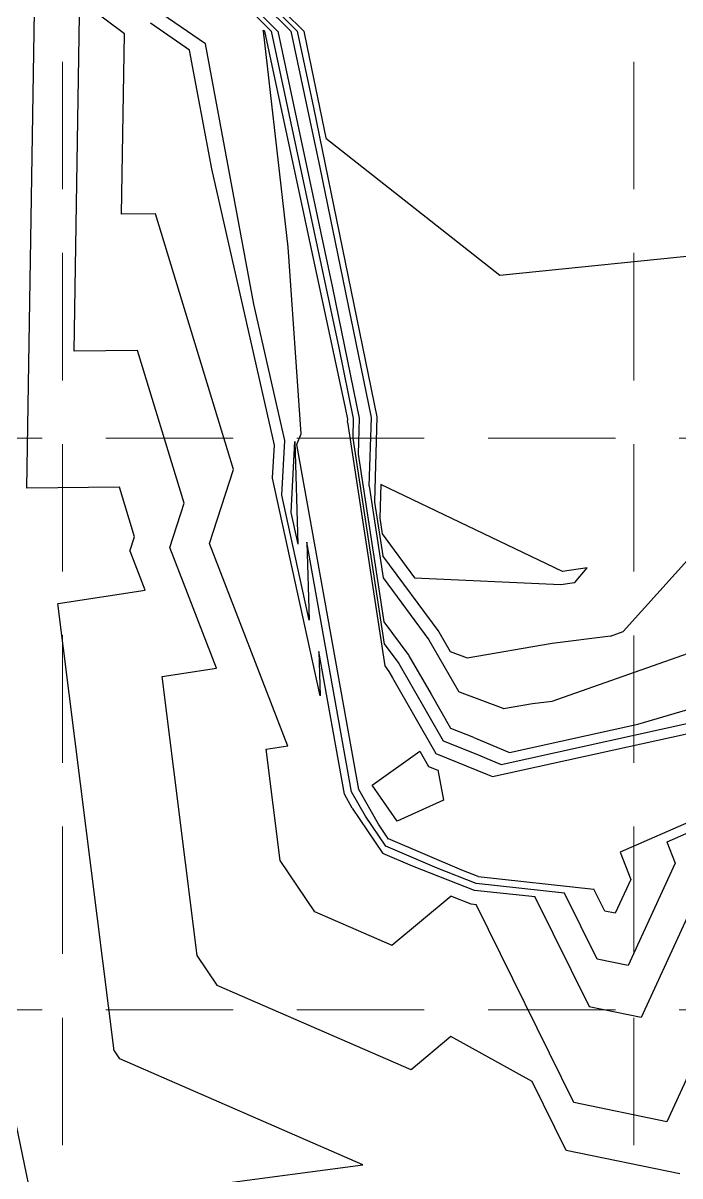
# Model space of a CAD drawing. Header units: feet. Extents: x 10084 to 13321, y 3329 to 8503.
# Drawn here: x 11858.5 to 11951.4, y 5973.4 to 6136.2 of the extents above; entities that cross this region are included whole.
import ezdxf

# ---------------------------------------------------------------- set-up
doc = ezdxf.new("R2010")
doc.units = ezdxf.units.FT
doc.header["$LTSCALE"] = 40
doc.header["$MEASUREMENT"] = 0
doc.linetypes.add('DASHED', pattern=[0.75, 0.5, -0.25])
doc.linetypes.add('HIDDEN', pattern=[0.375, 0.25, -0.125])
doc.layers.add('CONT-L', color=55, linetype='Continuous')
doc.layers.add('GRID', color=254, linetype='DASHED')

msp = doc.modelspace()

# ---------------------------------------------------------------- linework, layer by layer
at = {"layer": 'CONT-L', "color": 5}
for points, elevation in [([(11877.52, 6153.71), (11896.36, 6135.06)], 551), ([(11888.87, 6139.75), (11893.6, 6135.07)], 548), ([(11896, 6104.55), (11892.53, 6135.05)], 547), ([(11892.65, 6135.1), (11892.67, 6135.07)], 547), ([(11872.44, 6109.23), (11872.86, 6134.7)], 551), ([(11898.7, 6132.77), (11901.32, 6119.98)], 553), ([(11877.26, 6109.27), (11872.44, 6109.23)], 551), ([(11902.27, 6098.82), (11906.05, 6080.4)], 549), ([(11903.16, 6090.34), (11905.21, 6080.35)], 548), ([(11904.06, 6081.85), (11904.38, 6080.29)], 547), ([(11907.72, 6080.52), (11907.42, 6070.83)], 551), ([(11905.97, 6027.98), (11897.22, 6076.68)], 547), ([(11905.89, 6075.34), (11909.53, 6051.63)], 549), ([(11884.87, 6062.7), (11888.28, 6073.16)], 551), ([(11900.52, 6041.19), (11893.81, 6071.96)], 549), ([(11874.31, 6063.67), (11872.18, 6070.66)], 553), ([(11879.26, 6062.17), (11881.3, 6068.41)], 552), ([(11897.4, 6062.6), (11896.42, 6067.07)], 547), ([(11943.35, 6050.29), (11955.46, 6063.68)], 552), ([(11875.8, 6056.11), (11873.66, 6061.64)], 553), ([(11904.96, 6027.64), (11898.63, 6062.88)], 548), ([(11936.49, 6057.21), (11938.25, 6059.29)], 553), ([(11913.87, 6057.87), (11934.55, 6056.9)], 553), ([(11934.55, 6056.9), (11936.13, 6057.17)], 553), ([(11871.44, 5991.08), (11863.48, 6054.24)], 553), ([(11917.27, 6050.23), (11918.89, 6047.45)], 552), ([(11903.95, 6027.3), (11900.33, 6047.48)], 549), ([(11878.18, 6043.95), (11885.87, 6045.12)], 552), ([(11883.15, 6004.52), (11878.18, 6043.95)], 552), ([(11910.22, 6044.63), (11910.75, 6043.73)], 547), ([(11945.41, 6037.2), (11970.61, 6044.59)], 549), ([(11926.45, 6039.39), (11930.51, 6040.1)], 551), ([(11927.29, 6033.21), (11945.41, 6037.2)], 549), ([(11892.88, 6033.66), (11895.94, 6034.12)], 551), ([(11915.85, 6031.24), (11917.14, 6030.72)], 546), ([(11924.19, 6030.1), (11924.89, 6029.81)], 547), ([(11905.07, 6025.34), (11903.95, 6027.3)], 549), ([(11910.17, 6020.98), (11908.75, 6023.08)], 547), ([(11956.95, 6019.85), (11945.87, 5995.76)], 549), ([(11949.51, 6020.57), (11950.68, 6017.57)], 548), ([(11922.59, 6014.69), (11917.05, 6016.85)], 548), ([(11935.06, 6013.33), (11922.59, 6014.69)], 548), ([(11938.56, 5997.27), (11930.9, 6012.79)], 549), ([(11936.38, 5983.76), (11922.59, 6011.71)], 551), ([(11935.28, 5977), (11930.49, 5986.72)], 552), ([(11949.53, 5981.05), (11936.38, 5983.76)], 551), ([(11885.98, 5972.22), (11906.56, 5974.98)], 553)]:
    msp.add_lwpolyline(points, dxfattribs=dict(at, elevation=elevation))
at = {"layer": 'CONT-L', "color": 5, "extrusion": (-0.703335, -0.710859, 0)}
for points, elevation in [([(4124.69, 552), (4142.28, 552)], -12728.94), ([(4127.04, 549), (4140.31, 549)], -12727)]:
    msp.add_lwpolyline(points, dxfattribs=dict(at, elevation=elevation))
at = {"layer": 'CONT-L', "color": 5, "extrusion": (0.600316, 0.799763, 0), "elevation": 12033.77}
msp.add_lwpolyline([(-5812.71, 551), (-5800.04, 551)], dxfattribs=at)
at = {"layer": 'CONT-L', "color": 5, "extrusion": (0.567219, 0.823567, 0), "elevation": 11792.17}
msp.add_lwpolyline([(-6308.63, 548), (-6293.92, 548)], dxfattribs=at)
at = {"layer": 'CONT-L', "color": 5, "extrusion": (0.999867, -0.016308, 0)}
for points, elevation in [([(6263.13, 553), (6330.5, 553)], 11758.49), ([(6282.59, 552), (6330.01, 552)], 11764.86)]:
    msp.add_lwpolyline(points, dxfattribs=dict(at, elevation=elevation))
at = {"layer": 'CONT-L', "color": 5, "extrusion": (0.703335, 0.710859, 0), "elevation": 12729.59}
msp.add_lwpolyline([(-4139.2, 553), (-4142.94, 553)], dxfattribs=at)
at = {"layer": 'CONT-L', "color": 5, "extrusion": (-0.567219, -0.823567, 0), "elevation": -11790.18}
msp.add_lwpolyline([(6307.28, 549), (6300.57, 549)], dxfattribs=at)
at = {"layer": 'CONT-L', "color": 5, "extrusion": (0.957137, 0.289634, 0), "elevation": 13159.7}
msp.add_lwpolyline([(2427.6, 547), (2427.79, 547)], dxfattribs=at)
at = {"layer": 'CONT-L', "color": 5, "extrusion": (-0.595938, -0.80303, 0), "elevation": -12013.95}
msp.add_lwpolyline([(5893.8, 547), (5894.02, 547)], dxfattribs=at)
at = {"layer": 'CONT-L', "color": 5, "extrusion": (0.977886, 0.209137, 0)}
for points, elevation in [([(3512.2, 547), (3457.78, 547)], 12912.75), ([(3512.01, 548), (3466.26, 548)], 12913.66), ([(3511.82, 549), (3474.75, 549)], 12914.56), ([(3511.43, 551), (3491.72, 551)], 12916.36), ([(3511.23, 552), (3500.21, 552)], 12917.26), ([(3511.04, 553), (3508.69, 553)], 12918.16)]:
    msp.add_lwpolyline(points, dxfattribs=dict(at, elevation=elevation))
at = {"layer": 'CONT-L', "color": 5, "extrusion": (0.983095, 0.183098, 0)}
for points, elevation in [([(3816.21, 548), (3853.59, 548)], 12806.4), ([(3836.08, 549), (3853.14, 549)], 12804.04)]:
    msp.add_lwpolyline(points, dxfattribs=dict(at, elevation=elevation))
at = {"layer": 'CONT-L', "color": 5, "extrusion": (0.979629, 0.200815, 0)}
for points, elevation in [([(3609.91, 552), (3565.3, 552)], 12887.03), ([(3601.42, 551), (3565.41, 551)], 12886.2)]:
    msp.add_lwpolyline(points, dxfattribs=dict(at, elevation=elevation))
at = {"layer": 'CONT-L', "color": 5, "extrusion": (-0.61927, -0.785178, 0), "elevation": -12175.4}
msp.add_lwpolyline([(5554.75, 553), (5586.05, 553)], dxfattribs=at)
at = {"layer": 'CONT-L', "color": 5, "extrusion": (0.975246, 0.221122, 0)}
for points, elevation in [([(3296.13, 549), (3336.16, 549)], 12943.3), ([(3296.45, 548), (3316.21, 548)], 12944.89)]:
    msp.add_lwpolyline(points, dxfattribs=dict(at, elevation=elevation))
at = {"layer": 'CONT-L', "color": 5, "extrusion": (0.95647, 0.291831, 0)}
for points, elevation in [([(2339.43, 551), (2377.19, 551)], 13143.11), ([(2336.93, 552), (2359.46, 552)], 13135.05)]:
    msp.add_lwpolyline(points, dxfattribs=dict(at, elevation=elevation))
at = {"layer": 'CONT-L', "color": 5, "extrusion": (0.997606, 0.069159, 0), "elevation": 12289.7}
msp.add_lwpolyline([(5240.8, 547), (5267.23, 547)], dxfattribs=at)
at = {"layer": 'CONT-L', "color": 5, "extrusion": (0.101541, -0.994831, 0), "elevation": -4858.09}
msp.add_lwpolyline([(12483.72, 553), (12526.12, 553)], dxfattribs=at)
at = {"layer": 'CONT-L', "color": 5, "extrusion": (0.00906, -0.999959, 0)}
for points, elevation in [([(11929.41, 552), (11920.45, 552)], -5982.13), ([(11926.7, 553), (11913.58, 553)], -5962.85)]:
    msp.add_lwpolyline(points, dxfattribs=dict(at, elevation=elevation))
at = {"layer": 'CONT-L', "color": 5, "extrusion": (0.999548, -0.030077, 0)}
for points, elevation in [([(6435.59, 547), (6435.16, 547)], 11716.11), ([(6435.67, 548), (6432.93, 548)], 11716.94), ([(6435.76, 549), (6430.69, 549)], 11717.78), ([(6436, 552), (6423.99, 552)], 11720.27), ([(6426.5, 553), (6421.76, 553)], 11721.11)]:
    msp.add_lwpolyline(points, dxfattribs=dict(at, elevation=elevation))
at = {"layer": 'CONT-L', "color": 5, "extrusion": (0.988455, 0.151514, 0)}
for points, elevation in [([(4205.99, 547), (4171.15, 547)], 12688.12), ([(4203.64, 548), (4174.22, 548)], 12688.53), ([(4196.59, 551), (4183.46, 551)], 12689.77), ([(4194.24, 552), (4186.54, 552)], 12690.19), ([(4191.9, 553), (4189.62, 553)], 12690.6)]:
    msp.add_lwpolyline(points, dxfattribs=dict(at, elevation=elevation))
at = {"layer": 'CONT-L', "color": 5, "extrusion": (0.925906, -0.377754, 0), "elevation": 8720.22}
msp.add_lwpolyline([(10120.65, 547), (10122.28, 547)], dxfattribs=at)
at = {"layer": 'CONT-L', "color": 5, "extrusion": (0.998561, -0.053637, 0)}
for points, elevation in [([(6701.17, 549), (6705.8, 549)], 11551), ([(6698.8, 548), (6706.55, 548)], 11552.44), ([(6696.43, 547), (6706.47, 547)], 11553.88)]:
    msp.add_lwpolyline(points, dxfattribs=dict(at, elevation=elevation))
at = {"layer": 'CONT-L', "color": 5, "extrusion": (0.999549, 0.03002, 0)}
for points, elevation in [([(5717.22, 547), (5702.71, 547)], 12074.03), ([(5702.96, 548), (5691.96, 548)], 12075.27), ([(5687.51, 549), (5681.22, 549)], 12076.51)]:
    msp.add_lwpolyline(points, dxfattribs=dict(at, elevation=elevation))
at = {"layer": 'CONT-L', "color": 5, "extrusion": (0.432069, 0.901841, 0), "elevation": 10620.67}
msp.add_lwpolyline([(-8145.46, 553), (-8117, 553)], dxfattribs=at)
at = {"layer": 'CONT-L', "color": 5, "extrusion": (0.977063, 0.212952, 0), "elevation": 12914.79}
msp.add_lwpolyline([(3379.17, 548), (3397.21, 548)], dxfattribs=at)
at = {"layer": 'CONT-L', "color": 5, "extrusion": (0.950913, -0.309458, 0), "elevation": 9414.99}
msp.add_lwpolyline([(9438.49, 553), (9440.62, 553)], dxfattribs=at)
at = {"layer": 'CONT-L', "color": 5, "extrusion": (0.804387, 0.594106, 0)}
for points, elevation in [([(-2197.53, 553), (-2205.22, 553)], 13182.38), ([(-2200.06, 552), (-2213.39, 552)], 13180.58), ([(-2202.6, 551), (-2213.45, 551)], 13178.78), ([(-2207.66, 549), (-2213.58, 549)], 13175.18), ([(-2210.19, 548), (-2213.64, 548)], 13173.38), ([(-2212.73, 547), (-2213.71, 547)], 13171.58)]:
    msp.add_lwpolyline(points, dxfattribs=dict(at, elevation=elevation))
at = {"layer": 'CONT-L', "color": 5, "extrusion": (0.932456, 0.361284, 0)}
for points, elevation in [([(1342.62, 552), (1360.91, 552)], 13267.06), ([(1328.73, 551), (1359.38, 551)], 13272.47)]:
    msp.add_lwpolyline(points, dxfattribs=dict(at, elevation=elevation))
at = {"layer": 'CONT-L', "color": 5, "extrusion": (0.152585, -0.98829, 0), "elevation": -4166.74}
msp.add_lwpolyline([(12723.01, 553), (12719.49, 553)], dxfattribs=at)
at = {"layer": 'CONT-L', "color": 5, "extrusion": (0.12307, -0.992398, 0)}
for points, elevation in [([(12590.84, 553), (12591.21, 553)], -4542.14), ([(12587.01, 552), (12595.31, 552)], -4534.02), ([(12583.17, 551), (12585.97, 551)], -4525.89)]:
    msp.add_lwpolyline(points, dxfattribs=dict(at, elevation=elevation))
at = {"layer": 'CONT-L', "color": 5, "extrusion": (0.150356, -0.988632, 0), "elevation": -4201.67}
msp.add_lwpolyline([(12638.91, 553), (12651.37, 553)], dxfattribs=at)
at = {"layer": 'CONT-L', "color": 5, "extrusion": (-0.332216, 0.943203, 0), "elevation": 1738.87}
msp.add_lwpolyline([(-13273.11, 552), (-13275.01, 552)], dxfattribs=at)
at = {"layer": 'CONT-L', "color": 5, "extrusion": (0.864411, 0.502786, 0)}
for points, elevation in [([(-762.21, 551), (-770.72, 551)], 13341.61), ([(-762.73, 549), (-769.03, 549)], 13338.05), ([(-762.99, 548), (-766.66, 548)], 13336.27)]:
    msp.add_lwpolyline(points, dxfattribs=dict(at, elevation=elevation))
at = {"layer": 'CONT-L', "color": 5, "extrusion": (0.170482, -0.985361, 0), "elevation": -3925.67}
msp.add_lwpolyline([(12777.6, 552), (12789.81, 552)], dxfattribs=at)
at = {"layer": 'CONT-L', "color": 5, "extrusion": (0.350901, 0.936412, 0)}
for points, elevation in [([(-9038.94, 552), (-9041.5, 552)], 9845.26), ([(-9042.11, 551), (-9048.85, 551)], 9840.37)]:
    msp.add_lwpolyline(points, dxfattribs=dict(at, elevation=elevation))
at = {"layer": 'CONT-L', "color": 5, "extrusion": (0.332216, -0.943203, 0), "elevation": -1732.93}
msp.add_lwpolyline([(13262.25, 551), (13286.24, 551)], dxfattribs=at)
at = {"layer": 'CONT-L', "color": 5, "extrusion": (0.867308, 0.497772, 0)}
for points, elevation in [([(-687.06, 547), (-699.38, 547)], 13338.69), ([(-689.42, 548), (-698.33, 548)], 13340.48), ([(-691.77, 549), (-697.28, 549)], 13342.28), ([(-697.98, 546), (-700.43, 546)], 13336.89)]:
    msp.add_lwpolyline(points, dxfattribs=dict(at, elevation=elevation))
at = {"layer": 'CONT-L', "color": 5, "extrusion": (-0.214862, 0.976644, 0)}
for points, elevation in [([(-12941.95, 547), (-12985.39, 547)], 3326.77), ([(-12943.49, 548), (-12974.49, 548)], 3328.18)]:
    msp.add_lwpolyline(points, dxfattribs=dict(at, elevation=elevation))
at = {"layer": 'CONT-L', "color": 5, "extrusion": (-0.373757, -0.927527, 0)}
for points, elevation in [([(8798.91, 549), (8802.42, 549)], -10053.95), ([(8798.34, 547), (8806.21, 547)], -10049.82)]:
    msp.add_lwpolyline(points, dxfattribs=dict(at, elevation=elevation))
at = {"layer": 'CONT-L', "color": 5, "extrusion": (0.373757, 0.927527, 0), "elevation": 10051.89}
msp.add_lwpolyline([(-8798.62, 548), (-8804.32, 548)], dxfattribs=at)
at = {"layer": 'CONT-L', "color": 5, "extrusion": (-0.38634, -0.922356, 0)}
for points, elevation in [([(8664.84, 549), (8670.34, 549)], -10172.76), ([(8666.76, 548), (8669.89, 548)], -10170.73)]:
    msp.add_lwpolyline(points, dxfattribs=dict(at, elevation=elevation))
at = {"layer": 'CONT-L', "color": 5, "extrusion": (0.992149, 0.125064, 0), "elevation": 12554.1}
msp.add_lwpolyline([(4483.1, 551), (4498.91, 551)], dxfattribs=at)
at = {"layer": 'CONT-L', "color": 5, "extrusion": (-0.577313, 0.816523, 0), "elevation": -1952.08}
msp.add_lwpolyline([(-13203.42, 546), (-13211.71, 546)], dxfattribs=at)
at = {"layer": 'CONT-L', "color": 5, "extrusion": (0.40031, -0.91638, 0)}
for points, elevation in [([(13389.04, 547), (13353.76, 547)], -734.92), ([(13388.03, 548), (13360.38, 548)], -733.61)]:
    msp.add_lwpolyline(points, dxfattribs=dict(at, elevation=elevation))
at = {"layer": 'CONT-L', "color": 5, "extrusion": (0.981649, 0.190695, 0), "elevation": 12848.48}
msp.add_lwpolyline([(3647.52, 546), (3643.19, 546)], dxfattribs=at)
at = {"layer": 'CONT-L', "color": 5, "extrusion": (0.869127, 0.49459, 0)}
for points, elevation in [([(-653.23, 548), (-649.29, 548)], 13328.13), ([(-655.13, 547), (-649.5, 547)], 13329.17)]:
    msp.add_lwpolyline(points, dxfattribs=dict(at, elevation=elevation))
at = {"layer": 'CONT-L', "color": 5, "extrusion": (0.817605, 0.575779, 0), "elevation": 13207.06}
msp.add_lwpolyline([(-1933.49, 546), (-1927.29, 546)], dxfattribs=at)
at = {"layer": 'CONT-L', "color": 5, "extrusion": (0.411819, -0.911266, 0), "elevation": -583.68}
msp.add_lwpolyline([(13342.25, 546), (13335.07, 546)], dxfattribs=at)
at = {"layer": 'CONT-L', "color": 5, "extrusion": (0.82845, 0.560063, 0)}
for points, elevation in [([(-1683.63, 549), (-1675.89, 549)], 13237.33), ([(-1683, 548), (-1677.86, 548)], 13238.22)]:
    msp.add_lwpolyline(points, dxfattribs=dict(at, elevation=elevation))
at = {"layer": 'CONT-L', "color": 5, "extrusion": (0.908394, -0.418116, 0)}
for points, elevation in [([(10477.18, 551), (10429.43, 551)], 8354.11), ([(10463.09, 548), (10447.19, 548)], 8339.88), ([(10458.39, 547), (10453.11, 547)], 8335.14)]:
    msp.add_lwpolyline(points, dxfattribs=dict(at, elevation=elevation))
at = {"layer": 'CONT-L', "color": 5, "extrusion": (0.39292, 0.919573, 0)}
for points, elevation in [([(-8597.77, 547), (-8586.5, 547)], 10216.48), ([(-8591.12, 549), (-8586.6, 549)], 10214.29)]:
    msp.add_lwpolyline(points, dxfattribs=dict(at, elevation=elevation))
at = {"layer": 'CONT-L', "color": 5, "extrusion": (-0.39292, -0.919573, 0), "elevation": -10215.38}
msp.add_lwpolyline([(8594.45, 548), (8586.55, 548)], dxfattribs=at)
at = {"layer": 'CONT-L', "color": 5, "extrusion": (0.829264, 0.558857, 0)}
for points, elevation in [([(-1665.82, 551), (-1657.04, 551)], 13227.16), ([(-1666.72, 552), (-1661.64, 552)], 13209.94), ([(-1667.62, 553), (-1666.25, 553)], 13192.72)]:
    msp.add_lwpolyline(points, dxfattribs=dict(at, elevation=elevation))
at = {"layer": 'CONT-L', "color": 5, "extrusion": (0.931385, 0.364036, 0), "elevation": 13314.62}
msp.add_lwpolyline([(1258.46, 547), (1254.35, 547)], dxfattribs=at)
at = {"layer": 'CONT-L', "color": 5, "extrusion": (-0.36331, -0.931668, 0)}
for points, elevation in [([(8922.83, 549), (8913.39, 549)], -9934.31), ([(8923.08, 551), (8920.01, 551)], -9932.33)]:
    msp.add_lwpolyline(points, dxfattribs=dict(at, elevation=elevation))
at = {"layer": 'CONT-L', "color": 5, "extrusion": (0.36331, 0.931668, 0), "elevation": 9936.29}
msp.add_lwpolyline([(-8922.57, 547), (-8920.11, 547)], dxfattribs=at)
at = {"layer": 'CONT-L', "color": 5, "extrusion": (-0.108314, -0.994117, 0)}
for points, elevation in [([(11217.59, 547), (11201.11, 547)], -7271.67), ([(11209.44, 549), (11200.84, 549)], -7269.7), ([(11201.3, 551), (11200.57, 551)], -7267.72)]:
    msp.add_lwpolyline(points, dxfattribs=dict(at, elevation=elevation))
at = {"layer": 'CONT-L', "color": 5, "extrusion": (0.641333, -0.767262, 0)}
for points, elevation in [([(13001.29, 551), (12990.42, 551)], 3030.58), ([(12988.57, 552), (12981.23, 552)], 3045.78)]:
    msp.add_lwpolyline(points, dxfattribs=dict(at, elevation=elevation))
at = {"layer": 'CONT-L', "color": 5, "extrusion": (0.896854, 0.442327, 0)}
for points, elevation in [([(103.51, 548), (113.89, 548)], 13363.86), ([(109.08, 547), (112.53, 547)], 13367.83)]:
    msp.add_lwpolyline(points, dxfattribs=dict(at, elevation=elevation))
at = {"layer": 'CONT-L', "color": 5, "extrusion": (-0.399364, -0.916793, 0)}
for points, elevation in [([(8521.07, 551), (8509.17, 551)], -10262.89), ([(8529.65, 553), (8492.19, 553)], -10232.86)]:
    msp.add_lwpolyline(points, dxfattribs=dict(at, elevation=elevation))
at = {"layer": 'CONT-L', "color": 5, "extrusion": (-0.202033, -0.979379, 0)}
for points, elevation in [([(10481.62, 547), (10480.13, 547)], -8299.26), ([(10484.9, 548), (10480.43, 548)], -8292.42), ([(10488.18, 549), (10480.72, 549)], -8285.59), ([(10498.03, 552), (10481.61, 552)], -8265.08)]:
    msp.add_lwpolyline(points, dxfattribs=dict(at, elevation=elevation))
at = {"layer": 'CONT-L', "color": 5, "extrusion": (0.399364, 0.916793, 0), "elevation": 10247.88}
msp.add_lwpolyline([(-8530.55, 552), (-8500.68, 552)], dxfattribs=at)
at = {"layer": 'CONT-L', "color": 5, "extrusion": (-0.484724, -0.874667, 0), "elevation": -11019.38}
msp.add_lwpolyline([(7533.31, 552), (7520.16, 552)], dxfattribs=at)
at = {"layer": 'CONT-L', "color": 5, "extrusion": (0.979363, 0.202111, 0), "elevation": 12821.61}
msp.add_lwpolyline([(3463.58, 553), (3434.74, 553)], dxfattribs=at)
at = {"layer": 'GRID', "color": 252, "linetype": 'HIDDEN', "lineweight": 0, "ltscale": 1.8}
for p, q in [((11864.14, 3736.75), (11864.14, 8418.16)), ((11944.85, 3736.74), (11944.85, 8418.16)), ((10169.24, 6077.58), (13236.21, 6077.58)), ((10169.24, 5996.87), (13236.21, 5996.87))]:
    msp.add_line(p, q, dxfattribs=at)

doc.saveas('drawing.dxf')
